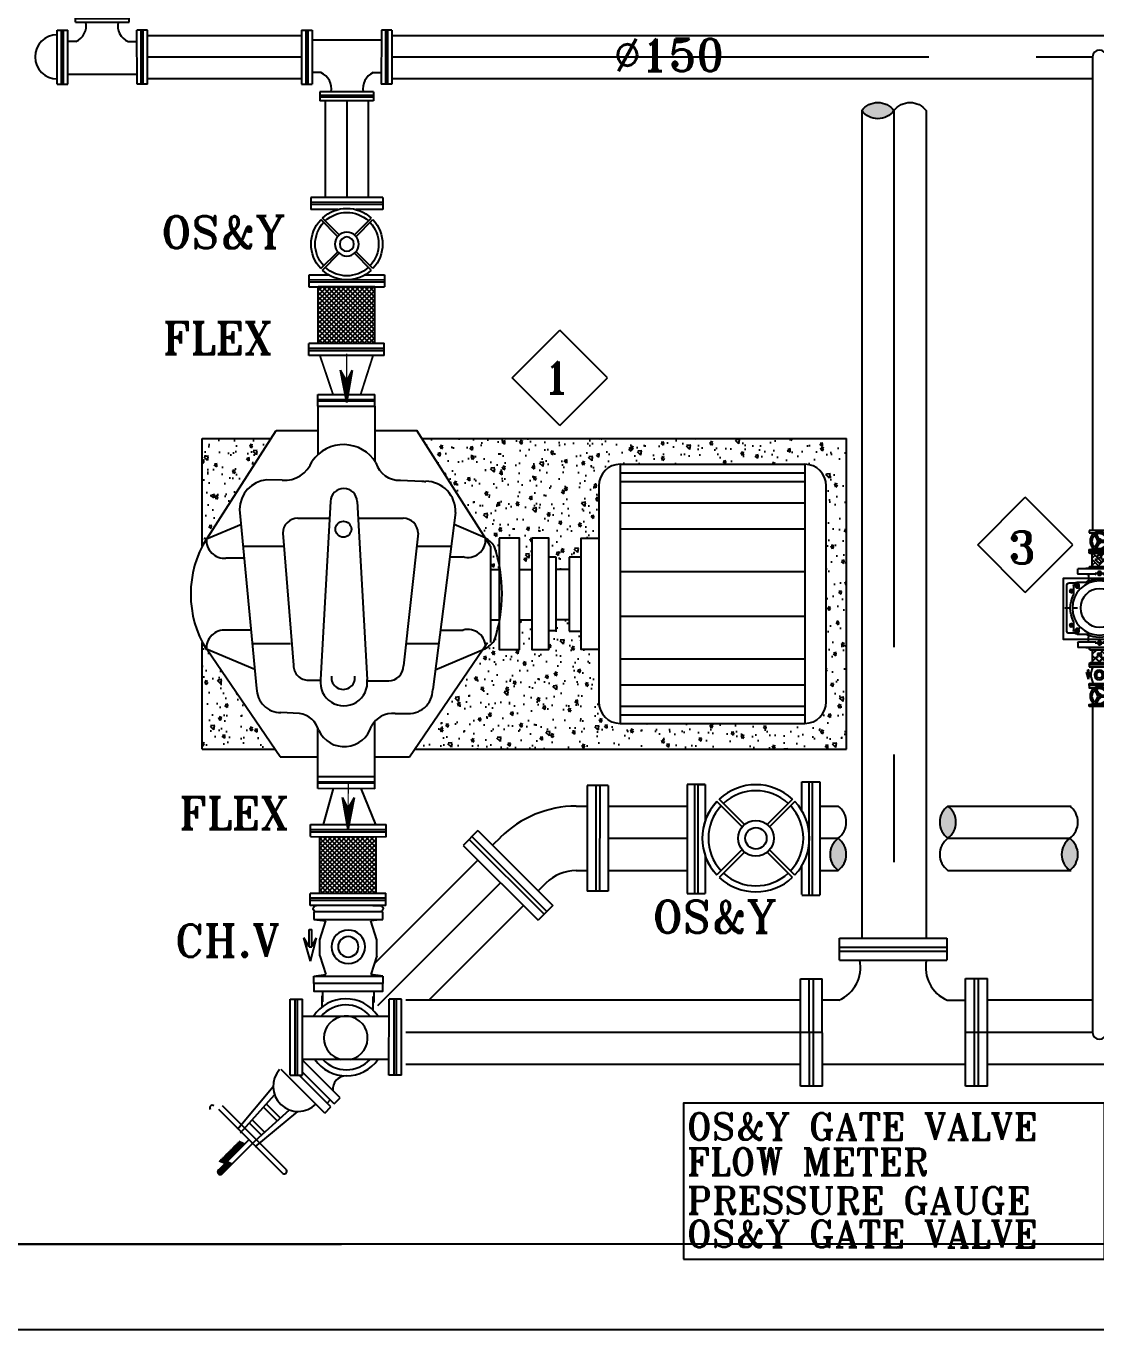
# Model space of a CAD drawing. Header units: millimetres. Extents: x -3973702 to -1592236, y 74982 to 569678.
# Drawn here: x -1708543 to -1706052, y 482892 to 485929 of the extents above; entities that cross this region are included whole.
import ezdxf
from ezdxf.enums import TextEntityAlignment as Align

# ---------------------------------------------------------------- set-up
doc = ezdxf.new("R2010")
doc.units = ezdxf.units.MM
doc.header["$LTSCALE"] = 1000
doc.header["$MEASUREMENT"] = 0
doc.linetypes.add('CENTER', pattern=[2, 1.25, -0.25, 0.25, -0.25])
for name, color, linetype in [('A-DOORSYM', 1, 'Continuous'), ('ARROW', 9, 'Continuous'), ('FF-FITTING', 1, 'Continuous'), ('FIRE FIGHTING', 1, 'Continuous'), ('M', 1, 'Continuous'), ('PL-DR-LEADER', 42, 'Continuous'), ('PL-DR-PIPE', 3, 'Continuous'), ('PL-DR-SYMBOL', 30, 'Continuous'), ('PL-DR-TEXT', 2, 'Continuous'), ('PL-W-CENTER', 43, 'CENTER'), ('PL-W-FITTING', 255, 'Continuous'), ('PL-W-LEADER', 1, 'Continuous'), ('PL-W-SYMBOL', 180, 'Continuous'), ('R', 4, 'Continuous'), ('wall', 7, 'Continuous'), ('XR-SITE LAYOUT$0$WALL', 252, 'Continuous')]:
    doc.layers.add(name, color=color, linetype=linetype)
doc.styles.add('ROMANT', font='ROMANT.shx', dxfattribs={"width": 0.75})

# ---------------------------------------------------------------- blocks, each defined once
blk = doc.blocks.new('A$C5F901649')
at = {"layer": 'XR-SITE LAYOUT$0$WALL', "color": 4}
for p, q in [((-10100, -4152.1), (-1700, -4152.1)), ((-1700, -4152.1), (-4200, -4152.1)), ((-10300, -4352.1), (-1500, -4352.1))]:
    blk.add_line(p, q, dxfattribs=at)
blk = doc.blocks.new('A$C546E17B7')
at = {"layer": 'ARROW'}
h = blk.add_hatch(dxfattribs=at)
h.set_pattern_fill('AR-HBONE', color=256, scale=0.006672, angle=270, style=0)
h.set_pattern_definition([(315, (902699.017, 205030.881), (4e-15, -16.65468261), [35.32991704, -11.776639]), (225, (902707.345, 205022.554), (4e-15, -16.65468261), [35.32991704, -11.776639])])
h.paths.add_polyline_path([(17.3, 96.6), (17.3, 127.1), (-16.3, 127.1), (-16.3, 96.6)])
h = blk.add_hatch(dxfattribs=at)
h.set_pattern_fill('AR-HBONE', color=256, scale=1.96697, angle=450, style=0)
h.set_pattern_definition([(45, (902699.017, -205031.492), (2e-15, 16.65468261), [35.32991704, -11.776639]), (135, (902707.345, -205023.165), (2e-15, 16.65468261), [35.32991704, -11.776639])])
h.paths.add_polyline_path([(17.3, -97.2), (17.3, -127.7), (-16.3, -127.7), (-16.3, -97.2)])
for p, q in [((-23, 180.2), (23.8, 180.2)), ((-23, 175.1), (-23, 180.2)), ((-23, 175.1), (-14.9, 174.1)), ((23.8, 175.1), (-23, 175.1)), ((-18.9, 161.3), (-14.9, 174.1)), ((-18.9, 161.3), (-18.9, 150.3)), ((-4, 157.9), (-16.8, 157.9)), ((-4, 153.7), (-16.8, 153.7)), ((0.8, 160.7), (7.2, 171.8)), ((4.5, 158.6), (10.9, 169.6)), ((4.5, 153), (10.9, 142)), ((23.8, 175.1), (15.7, 174.1)), ((19.7, 161.3), (15.7, 174.1)), ((19.7, 161.3), (19.7, 150.3)), ((23.8, 180.2), (23.8, 175.1)), ((-23, 136.5), (-14.9, 137.6)), ((-23, 136.6), (-23, 131.5)), ((23.8, 136.6), (-23, 136.6)), ((-23, 131.5), (23.8, 131.5)), ((-21.1, 131.5), (22, 131.5)), ((-21.1, 127.1), (22, 127.1)), ((-16.3, 127.1), (-21.1, 127.1)), ((-18.9, 150.3), (-14.9, 137.6)), ((-16.3, 96.6), (-16.3, 127.1)), ((-16.3, 96.6), (-16.3, 127.1)), ((-4.3, 113.5), (-4.3, 123.4)), ((-4.3, 123.4), (4.4, 123.4)), ((0.8, 150.9), (7.2, 139.9)), ((4.4, 123.4), (4.4, 113.5)), ((19.7, 150.3), (15.7, 137.6)), ((23.8, 136.5), (15.7, 137.6)), ((17.3, 96.6), (17.3, 127.1)), ((17.3, 127.1), (22, 127.1)), ((23.8, 131.5), (23.8, 136.6)), ((-50.7, 80.5), (-50.7, 91.3)), ((-50.7, 91.3), (-32.7, 91.3)), ((-32.7, 91.3), (50.6, 91.3)), ((-31.7, 92.3), (31.6, 92.3)), ((-31.7, 92.3), (-31.7, 91.3)), ((21.5, 96.6), (-21.7, 96.6)), ((-21.6, 96.6), (-16.3, 96.6)), ((-21.6, 92.3), (21.5, 92.3)), ((-17.7, 96.6), (-16.3, 96.6)), ((-10, 113.1), (-4.3, 113.5)), ((-0.2, 103.8), (-10, 113.1)), ((10.9, 113.1), (-0.2, 103.8)), ((4.4, 113.5), (10.9, 113.1)), ((17.3, 100.8), (15.9, 99.4)), ((21.5, 96.6), (17.3, 96.6)), ((31.6, 92.3), (31.6, 91.3)), ((50.6, 80.5), (50.6, 91.3)), ((-48.9, 78.6), (-10.2, 78.6)), ((-25.5, 75.5), (-25.5, 67.6)), ((9.8, 80.8), (-10, 80.8)), ((10.1, 78.6), (48.7, 78.6)), ((25.4, 75.5), (25.4, 67.6)), ((-76.1, 21.3), (-76.1, 53.5)), ((-71.4, 58.2), (-57.9, 58.2)), ((-70.7, 39.6), (-61.1, 39.6)), ((-70.5, 39.6), (-60.8, 39.6)), ((-66, 44.1), (-66, 34.8)), ((-60.7, 51.8), (-60.7, 30.5)), ((-47.6, 47.3), (-57, 56.7)), ((-30.9, 60.4), (-52.1, 60.4)), ((52, 60.4), (30.8, 60.4)), ((45.8, 45.5), (56.4, 56.1)), ((57.8, 58.2), (71.3, 58.2)), ((60.6, 51.8), (60.6, 30.5)), ((70.6, 39.6), (61, 39.6)), ((65.9, 44.1), (65.9, 34.8)), ((75.9, -54.1), (75.9, 53.5)), ((-85.8, 21.3), (-85.8, -22)), ((-65.7, 21.3), (-85.8, 21.3)), ((-65.7, -21.9), (-85.8, -21.9)), ((-65.7, -22), (-85.8, -22)), ((-76.1, -54.1), (-76.1, -21.7)), ((51.5, -0.3), (62.5, -0.3)), ((68.1, -0.3), (81, -0.3)), ((-71.4, -58.8), (-57.9, -58.8)), ((-70.7, -40.2), (-61.1, -40.2)), ((-66, -44.7), (-66, -35.4)), ((-60.7, -31.2), (-60.7, -52.4)), ((-45.9, -46.1), (-55.3, -55.6)), ((45.8, -46.1), (55.2, -55.6)), ((57.8, -58.8), (71.3, -58.8)), ((60.6, -31.2), (60.6, -52.4)), ((70.6, -40.2), (61, -40.2)), ((65.9, -44.7), (65.9, -35.4)), ((-30.9, -61), (-52.1, -61)), ((-50.7, -81.1), (-50.7, -91.9)), ((-48.9, -79.2), (-10.2, -79.2)), ((-25.5, -76.1), (-25.5, -68.2)), ((9.8, -81.4), (-10, -81.4)), ((10.1, -79.2), (48.7, -79.2)), ((25.4, -76.1), (25.4, -68.2)), ((52, -61), (30.8, -61)), ((50.6, -81.1), (50.6, -91.9)), ((-50.7, -91.9), (-31.7, -91.9)), ((-31.7, -91.9), (50.6, -91.9)), ((-31.7, -92.9), (-31.7, -91.9)), ((-31.7, -92.9), (31.6, -92.9)), ((21.5, -97.2), (-21.7, -97.2)), ((-21.6, -92.9), (21.5, -92.9)), ((-21.6, -97.2), (-16.3, -97.2)), ((-17.7, -97.2), (-16.3, -97.2)), ((-16.3, -97.2), (-16.3, -127.7)), ((-16.3, -97.2), (-16.3, -127.7)), ((-10, -115.9), (-4.3, -115.5)), ((-0.2, -125.2), (-10, -115.9)), ((-4.3, -115.5), (-4.3, -105.6)), ((-4.3, -105.6), (4.4, -105.6)), ((10.9, -115.9), (-0.2, -125.2)), ((4.4, -105.6), (4.4, -115.5)), ((4.4, -115.5), (10.9, -115.9)), ((17.3, -101.4), (15.9, -100)), ((17.3, -97.2), (17.3, -127.7)), ((21.5, -97.2), (17.3, -97.2)), ((31.6, -92.9), (31.6, -91.9)), ((-23, -132.1), (23.8, -132.1)), ((-23, -137.2), (-23, -132.1)), ((-23, -137.1), (-14.9, -138.2)), ((23.8, -137.2), (-23, -137.2)), ((-21.1, -127.7), (22, -127.7)), ((-16.3, -127.7), (-21.1, -127.7)), ((-21.1, -132.1), (22, -132.1)), ((-18.9, -151), (-14.9, -138.2)), ((-18.9, -161.9), (-18.9, -151)), ((23.8, -137.1), (15.7, -138.2)), ((19.7, -151), (15.7, -138.2)), ((17.3, -127.7), (22, -127.7)), ((19.7, -161.9), (19.7, -151)), ((26, -165.6), (21.9, -149.7)), ((25.1, -155.7), (21.9, -149.7)), ((23.8, -132.1), (23.8, -137.2)), ((25.1, -155.8), (25.1, -144)), ((27, -144), (25.1, -144)), ((26, -165.6), (30.5, -149.6)), ((27, -155.8), (27, -144)), ((27, -155.8), (30.5, -149.6)), ((-23, -175.7), (-14.9, -174.7)), ((-23, -175.7), (-23, -180.8)), ((23.8, -175.7), (-23, -175.7)), ((-23, -180.8), (23.8, -180.8)), ((-18.9, -161.9), (-14.9, -174.7)), ((19.7, -161.9), (15.7, -174.7)), ((23.8, -175.7), (15.7, -174.7)), ((23.8, -180.8), (23.8, -175.7)), ((27, -155.8), (25.1, -155.8)), ((-23, -185.8), (-14.9, -186.9)), ((-18.9, -199.6), (-14.9, -186.9)), ((-18.9, -210.6), (-18.9, -199.6)), ((-18.9, -210.6), (-14.9, -223.4)), ((-4, -203), (-16.8, -203)), ((-4, -207.2), (-16.8, -207.2)), ((0.8, -200.2), (7.2, -189.2)), ((0.8, -210), (7.2, -221.1)), ((4.5, -202.3), (10.9, -191.3)), ((4.5, -207.9), (10.9, -218.9)), ((23.8, -185.8), (15.7, -186.9)), ((19.7, -199.6), (15.7, -186.9)), ((19.7, -210.6), (15.7, -223.4)), ((19.7, -210.6), (19.7, -199.6)), ((-23, -224.4), (-14.9, -223.4)), ((23.8, -224.4), (15.7, -223.4))]:
    blk.add_line(p, q, dxfattribs=at)
for points in [[(23.8, -180.8), (23.8, -185.9), (-23, -185.9), (-23, -180.8)], [(23.8, -229.4), (23.8, -224.3), (-23, -224.3), (-23, -229.4)]]:
    blk.add_lwpolyline(points, close=True, dxfattribs=at)
for centre, radius in [((0, 0), 63.3), ((-0.1, 80.8), 4.44), ((-66, 39.6), 3.9), ((-52.1, 51.8), 4.91), ((-52.1, 51.8), 4.3), ((-0.3, 0.1), 44.9), ((52, 51.8), 4.91), ((52, 51.8), 4.3), ((65.9, 39.6), 3.9), ((-66, -40.2), 3.9), ((-52.1, -52.4), 4.91), ((-52.1, -52.4), 4.3), ((52, -52.4), 4.91), ((52, -52.4), 4.3), ((65.9, -40.2), 3.9), ((-0.1, -81.4), 4.44), ((0.4, -205.1), 21.6), ((0.4, -205.1), 17.3), ((0.4, -205.1), 4.91), ((0.4, -205.1), 2.19)]:
    blk.add_circle(centre, radius, dxfattribs=at)
for centre, radius, start, end in [((-48.9, 80.5), 1.87, 180, 270), ((-0.1, -0.3), 68.1, 114.7815, 116.9506), ((-32.9, 67.6), 7.33, 295.7843, 0), ((-28.7, 75.5), 3.12, 0, 90), ((-0.1, -0.3), 68.1, 64.2157, 114.7815), ((-10.2, 76.7), 1.87, 21.6686, 90), ((10.1, 76.7), 1.87, 90, 158.3314), ((28.5, 75.5), 3.12, 90, 180), ((32.7, 67.6), 7.33, 180, 244.2157), ((-0.1, -0.3), 68.1, 63.0494, 64.2157), ((48.7, 80.5), 1.87, 270, 0), ((-71.4, 53.5), 4.68, 90, 180), ((-0.1, -0.3), 68.1, 153.0494, 206.9506), ((-52.1, 51.8), 8.59, 90, 180), ((52, 51.8), 8.59, 0, 90), ((-0.1, -0.3), 68.1, 333.0494, 26.9506), ((71.3, 53.5), 4.68, 0, 90), ((-71.4, -54.1), 4.68, 180, 270), ((-52.1, -52.4), 8.59, 180, 270), ((52, -52.4), 8.59, 270, 0), ((71.3, -54.1), 4.68, 270, 0), ((-48.9, -81.1), 1.87, 90, 180), ((-0.1, -0.3), 68.1, 243.0494, 244.2157), ((-0.1, -0.3), 68.1, 244.2157, 295.7843), ((-32.9, -68.2), 7.33, 0, 64.2157), ((-28.7, -76.1), 3.12, 270, 0), ((-10.2, -77.4), 1.87, 270, 338.3314), ((10.1, -77.4), 1.87, 201.6686, 270), ((32.7, -68.2), 7.33, 115.7843, 180), ((28.5, -76.1), 3.12, 180, 270), ((-0.1, -0.3), 68.1, 295.7843, 296.9506), ((48.7, -81.1), 1.87, 0, 90), ((-21.6, -95), 2.18, 90.0027, 180.0027), ((-21.6, -95), 2.18, 180.0027, 270.0027), ((21.5, -95), 2.18, 0.0027, 90.0027), ((21.5, -95), 2.18, 270.0027, 0.0027), ((-21.1, -129.9), 2.18, 90.0027, 180.0027), ((-21.1, -129.9), 2.18, 180.0027, 270.0027), ((22, -129.9), 2.18, 0.0027, 90.0027), ((22, -129.9), 2.18, 270.0027, 0.0027)]:
    blk.add_arc(centre, radius, start, end, dxfattribs=at)
for centre, major_axis, start_param, end_param in [((0.4, 155.8), (0, -21.6), 0.001666, 6.284851), ((0.4, 155.8), (-12.3, -12.3), 0.785398, 7.068583), ((0.4, 155.8), (-3.47, -3.47), 0.785398, 7.068583), ((0.4, 155.8), (-1.55, 1.55), 2.356194490192287, 8.639379797371873), ((-21.1, 129.3), (-1.54, -1.54), 3.926944, 5.49774), ((-21.1, 129.3), (-1.54, -1.54), 5.49774, 7.068536), ((22, 129.3), (-1.54, -1.54), 2.356147, 3.926944), ((22, 129.3), (-1.54, -1.54), 0.785351, 2.356147), ((-21.6, 94.4), (-1.54, -1.54), 3.926944, 5.49774), ((-21.6, 94.4), (-1.54, -1.54), 5.49774, 7.068536), ((21.5, 94.4), (-1.54, -1.54), 2.356147, 3.926944), ((21.5, 94.4), (-1.54, -1.54), 0.785351, 2.356147), ((0.4, -155.8), (-8.07, -8.07), 0.785398, 7.068583), ((0.4, -155.8), (-4.89, -4.89), 0.785398, 7.068583)]:
    blk.add_ellipse(centre, major_axis=major_axis, ratio=1, start_param=start_param, end_param=end_param, dxfattribs=at)
blk = doc.blocks.new('p70ls')
at = {"layer": 'M'}
h = blk.add_hatch(dxfattribs=at)
h.set_pattern_fill('AR-CONC', color=256, scale=0.01, angle=90, style=0)
h.set_pattern_definition([(140, (29.99457, -47.939905), (0.006275213, 0.07172602), [0.0075, -0.0825]), (85, (29.99457, -47.939905), (-0.07521921, -0.01387513), [0.006, -0.066]), (190.4514, (29.995095, -47.93393), (-0.06894395, 0.05785094), [0.00637402, -0.07011421]), (136.1842, (29.97457, -47.939905), (0.0165519, 0.1067241), [0.01125, -0.12375]), (186.6356, (29.97595, -47.93101), (-0.09741179, 0.09346627), [0.00956103, -0.1051713]), (81.1842, (29.97457, -47.9399), (-0.09741186, 0.0934662), [0.009, -0.099]), (111, (29.97957, -47.929905), (0.04026189, 0.059690705), [0.0075, -0.0825]), (56, (29.97957, -47.929905), (-0.072515, 0.02433153), [0.006, -0.066]), (161.4514, (29.98293, -47.92493), (-0.03225305, 0.08402226), [0.00637402, -0.07011421]), (127.5, (29.994572, -47.939905), (-0.033289385, 0.001215986), [0, -0.0652, 0, -0.067, 0, -0.06625]), (97.5, (29.994572, -47.939905), (-0.039441171, 0.026306954), [0, -0.0382, 0, -0.0637, 0, -0.02525]), (57.5, (29.994572, -47.962205), (0.002255487, 0.053382244), [0, -0.025, 0, -0.078, 0, -0.1035]), (47.5, (29.99457, -47.972205), (-0.0100105, 0.058318617), [0, -0.0325, 0, -0.0518, 0, -0.0735])])
h.paths.add_polyline_path([(0.168, 0.362), (0.3287, 0.1113), (0.3287, 0.0565), (0.3484, 0.0565), (0.3484, 0.1293), (0.3957, 0.1293), (0.3957, 0.0565), (0.4243, 0.0565), (0.4243, 0.1293), (0.4642, 0.1293), (0.4642, 0.0865), (0.4802, 0.0865), (0.4802, 0.0573), (0.5119, 0.0573), (0.5119, 0.0856), (0.5397, 0.0856), (0.5397, 0.1293), (0.5804, 0.1293), (0.5804, 0.2517, -0.414214), (0.6304, 0.3017), (1.06, 0.3017, -0.414214), (1.11, 0.2517), (1.11, -0.2517, -0.414214), (1.06, -0.3017), (0.6304, -0.3017, -0.414214), (0.5804, -0.2517), (0.5804, -0.1293), (0.5397, -0.1293), (0.5397, -0.0873), (0.5119, -0.0873), (0.5119, -0.0606), (0.4802, -0.0606), (0.4802, -0.0865), (0.4642, -0.0865), (0.4642, -0.1293), (0.4243, -0.1293), (0.4243, -0.0614), (0.3957, -0.0614), (0.3957, -0.1293), (0.3484, -0.1293), (0.3484, -0.0614), (0.3287, -0.0614), (0.3287, -0.1135), (0.1593, -0.362), (1.1572, -0.362), (1.1572, 0.362)])
h.paths.add_polyline_path([(-0.1821, 0.362), (-0.3428, 0.362), (-0.3428, 0.1113)])
h.paths.add_polyline_path([(-0.3428, -0.362), (-0.1734, -0.362), (-0.3428, -0.1135)])
at = {"layer": 'PL-W-SYMBOL'}
for p, q in [((-0.0734, 0.437), (-0.0734, 0.3242)), ((0.0593, 0.437), (0.0593, 0.3087)), ((-0.3428, 0.1113), (-0.1705, 0.38)), ((-0.1705, 0.38), (-0.0734, 0.38)), ((0.0593, 0.38), (0.1565, 0.38)), ((0.3287, 0.1113), (0.1565, 0.38)), ((-0.3428, 0.362), (-0.1821, 0.362)), ((-0.3428, 0.1113), (-0.3428, 0.362)), ((0.168, 0.362), (1.1572, 0.362)), ((1.1572, -0.362), (1.1572, 0.362)), ((0.6304, 0.3017), (0.6304, -0.3017)), ((0.6304, 0.3017), (1.06, 0.3017)), ((0.6304, 0.2817), (1.06, 0.2817)), ((1.06, 0.3017), (1.06, -0.3017)), ((-0.1565, 0.2643), (-0.1924, 0.2657)), ((0.1187, 0.2646), (0.1686, 0.2622)), ((0.5804, 0.2517), (0.5804, -0.2517)), ((0.6304, 0.2617), (1.06, 0.2617)), ((1.11, -0.2517), (1.11, 0.2517)), ((-0.0442, 0.2151), (-0.0674, -0.1996)), ((0.0178, 0.2152), (0.0413, -0.1996)), ((-0.2558, 0.1967), (-0.2161, -0.2207)), ((0.2471, 0.1893), (0.1938, -0.2231)), ((0.6304, 0.2117), (1.06, 0.2117)), ((-0.333, 0.1279), (-0.2512, 0.1624)), ((-0.1204, 0.1759), (-0.0453, 0.176)), ((0.019, 0.176), (0.1248, 0.176)), ((0.3162, 0.1303), (0.2434, 0.1611)), ((-0.1554, 0.1409), (-0.1306, -0.1662)), ((0.1598, 0.141), (0.1256, -0.1677)), ((0.6304, 0.1517), (1.06, 0.1517)), ((-0.2476, 0.1108), (-0.1513, 0.1109)), ((0.1565, 0.111), (0.237, 0.111)), ((0.3287, 0.1113), (0.3287, -0.1135)), ((-0.245, 0.0833), (-0.2877, 0.0832)), ((0.2338, 0.0865), (0.2638, 0.0865)), ((0.4642, 0.0865), (0.4802, 0.0865)), ((0.4802, 0.0865), (0.4802, -0.0865)), ((0.5397, 0.0856), (0.5119, 0.0856)), ((0.5119, 0.0856), (0.5119, -0.0873)), ((0.3287, 0.0565), (0.3484, 0.0565)), ((0.3957, 0.0565), (0.4243, 0.0565)), ((0.4802, 0.0573), (0.5119, 0.0573)), ((0.6304, 0.0517), (1.06, 0.0517)), ((0.5119, -0.0606), (0.4802, -0.0606)), ((0.6304, -0.0517), (1.06, -0.0517)), ((-0.229, -0.0849), (-0.2875, -0.0849)), ((0.2117, -0.0845), (0.2646, -0.0845)), ((0.3484, -0.0614), (0.3287, -0.0614)), ((0.4243, -0.0614), (0.3957, -0.0614)), ((0.4802, -0.0865), (0.4642, -0.0865)), ((0.5119, -0.0873), (0.5397, -0.0873)), ((-0.1611, -0.38), (-0.3428, -0.1135)), ((-0.3428, -0.362), (-0.3428, -0.1135)), ((-0.2261, -0.1161), (-0.1373, -0.1161)), ((0.1313, -0.116), (0.2076, -0.1159)), ((0.1399, -0.38), (0.3216, -0.1135)), ((-0.333, -0.1284), (-0.2204, -0.1758)), ((0.3165, -0.1284), (0.1997, -0.1776)), ((0.6304, -0.1517), (1.06, -0.1517)), ((-0.0956, -0.2012), (-0.0676, -0.2012)), ((0.0415, -0.2024), (0.0918, -0.2024)), ((0.6304, -0.2117), (1.06, -0.2117)), ((0.6304, -0.2617), (1.06, -0.2617)), ((-0.116, -0.2788), (-0.1601, -0.2767)), ((0.0593, -0.4264), (0.0593, -0.2965)), ((0.1061, -0.2787), (0.1304, -0.2787)), ((0.6304, -0.2817), (1.06, -0.2817)), ((0.6304, -0.3017), (1.06, -0.3017)), ((-0.0734, -0.4264), (-0.0734, -0.3128)), ((-0.3428, -0.362), (-0.1734, -0.362)), ((0.1521, -0.362), (1.1572, -0.362)), ((-0.1611, -0.38), (-0.0734, -0.38)), ((0.0593, -0.38), (0.1399, -0.38))]:
    blk.add_line(p, q, dxfattribs=at)
for points in [[(0.3484, 0.1293), (0.3484, -0.1293), (0.3957, -0.1293), (0.3957, 0.1293)], [(0.4243, 0.1293), (0.4243, -0.1293), (0.4642, -0.1293), (0.4642, 0.1293)]]:
    blk.add_lwpolyline(points, close=True, dxfattribs=at)
blk.add_lwpolyline([(0.5804, -0.1293), (0.5397, -0.1293), (0.5397, 0.1293), (0.5804, 0.1293)], dxfattribs=at)
blk.add_circle((-0.0142, 0.1505), 0.0186, dxfattribs=at)
for centre, radius, start, end in [((-0.0137, 0.2591), 0.0883, 31.3663, 145.9046), ((-0.152, 0.3342), 0.07, 266.2933, 338.5782), ((0.1164, 0.3218), 0.0573, 197.032, 272.2721), ((0.6304, 0.2517), 0.05, 90, 180), ((1.06, 0.2517), 0.05, 0, 90), ((-0.1858, 0.196), 0.07, 95.4391, 179.3969), ((-0.0132, 0.2143), 0.031, 1.5274, 178.5169), ((0.1792, 0.486), 0.2241, 267.2797, 269.5872), ((0.1771, 0.192), 0.07, 357.8354, 89.5872), ((-0.1204, 0.1409), 0.035, 90.0222, 180.0222), ((0.1248, 0.141), 0.035, 0.0222, 90.0222), ((-0.1251, -0.0008), 0.2446, 148.1848, 211.8407), ((-0.2917, 0.1244), 0.0414, 174.9356, 275.5597), ((0.2756, 0.1262), 0.0414, 253.377, 3.9192), ((0.2736, 0.0625), 0.08, 37.7936, 57.8579), ((0.0134, 0.0008), 0.342, 341.1258, 18.8938), ((-0.2916, -0.1261), 0.0414, 84.2036, 185.1909), ((0.2757, -0.1244), 0.0414, 356.1251, 105.5104), ((0.2736, -0.0608), 0.08, 302.3521, 322.2507), ((-0.0956, -0.1662), 0.035, 180.0222, 270.0222), ((0.0906, -0.1677), 0.035, 270.0222, 0.0222), ((-0.0131, -0.2059), 0.0547, 173.3992, 6.6451), ((-0.0146, -0.1953), 0.0274, 173.3992, 6.6451), ((-0.1601, -0.2207), 0.056, 180.0222, 270.0222), ((0.1378, -0.2231), 0.056, 262.465, 0.0222), ((0.6304, -0.2517), 0.05, 180, 270), ((1.06, -0.2517), 0.05, 270, 0), ((-0.1252, -0.334), 0.056, 16.2903, 80.5217), ((0.1006, -0.3344), 0.056, 84.3007, 152.1754), ((-0.0121, -0.2903), 0.0656, 205.2795, 344.0849)]:
    blk.add_arc(centre, radius, start, end, dxfattribs=at)
blk = doc.blocks.new('A$C751C6B67')
at = {"layer": 'PL-W-FITTING'}
for p, q in [((-0.0992, 0), (-0.0992, 0.021)), ((-0.0992, 0.021), (0.0261, 0.021)), ((-0.0992, 0.0125), (0.0261, 0.0124)), ((-0.0992, 0.0085), (0.0261, 0.0085)), ((-0.0992, 0), (0.0261, 0)), ((0.0261, 0), (0.0261, 0.021)), ((-0.1419, -0.0182), (-0.1171, -0.0182)), ((-0.1419, -0.1442), (-0.1419, -0.0182)), ((-0.1319, -0.1442), (-0.1318, -0.0182)), ((-0.1272, -0.1442), (-0.1272, -0.0182)), ((-0.1172, -0.1442), (-0.1171, -0.0182)), ((0.0688, -0.0182), (0.044, -0.0182)), ((0.0441, -0.1442), (0.044, -0.0182)), ((0.0541, -0.1442), (0.0541, -0.0182)), ((0.0588, -0.1442), (0.0587, -0.0182)), ((0.0688, -0.1442), (0.0688, -0.0182)), ((-0.0985, -0.0449), (-0.1172, -0.0449)), ((0.0235, -0.0449), (0.0441, -0.0449)), ((0.0688, -0.0812), (0.0688, -0.0812)), ((-0.1419, -0.1442), (-0.1172, -0.1442)), ((0.0441, -0.1216), (-0.1172, -0.1217)), ((0.0688, -0.1442), (0.0441, -0.1442))]:
    blk.add_line(p, q, dxfattribs=at)
for centre, start, end in [((-0.1143, -0.008), 293.2249, 11.5418), ((0.0393, -0.008), 168.4582, 246.7751)]:
    blk.add_arc(centre, 0.0402, start, end, dxfattribs=at)
blk = doc.blocks.new('SH')
at = {"layer": 'R'}
for p, q in [((1.311, 0.048), (-0.194, -0.247)), ((0.316, 0.046), (-0.194, -0.247)), ((1.311, 0.048), (-0.192, 0.316)), ((0.316, 0.046), (-0.192, 0.316))]:
    blk.add_line(p, q, dxfattribs=at)
at = {"layer": 'R', "const_width": 0.06}
blk.add_lwpolyline([(0.635, 0.048), (-0.962, 0.048)], dxfattribs=at)
at = {"layer": 'R'}
for points in [[(-0.19, -0.247, 0, 0.207, 0), (0.442, -0.013, 0.262, 0.262, 0)], [(-0.187, 0.317, 0, 0.207, 0), (0.445, 0.098, 0.262, 0.262, 0)], [(1.305, 0.048, 0, 0.364, 0), (0.332, 0.039, 0.364, 0.364, 0)]]:
    blk.add_lwpolyline(points, format="xyseb", dxfattribs=at)
blk = doc.blocks.new('A$C2A880046')
at = {"layer": 'PL-W-FITTING'}
h = blk.add_hatch(dxfattribs=at)
h.set_pattern_fill('ANSI37', color=256, scale=108, angle=270.0222, style=0)
h.set_pattern_definition([(224.97784, (-8185, -5333.305), (-9.542248, 9.549634), []), (134.97784, (-8185, -5333.305), (9.549634, 9.542248), [])])
h.paths.add_polyline_path([(-114.2, -595.1), (-114.1, -364.2), (116, -364.3), (115.9, -595.1)])
for p, q in [((-146.8, -0.1), (146.8, 0.1)), ((146.8, 0.1), (146.8, -49.2)), ((-146.8, -0.1), (-146.7, -49.3)), ((-146.7, -20), (146.8, -19.9)), ((-146.7, -29.3), (146.8, -29.2)), ((-146.7, -49.3), (-37.5, -49.3)), ((36.3, -49.3), (146.8, -49.2)), ((-37.9, -159.1), (-106.7, -90.3)), ((-31.5, -152.7), (-100.2, -83.9)), ((30.3, -152.7), (99.1, -83.9)), ((36.9, -159.3), (105.8, -90.5)), ((-106.8, -289.7), (-38, -220.9)), ((-100.2, -296.3), (-31.4, -227.6)), ((99.2, -296.3), (30.4, -227.5)), ((105.6, -289.9), (36.8, -221.1)), ((-75.5, -314.9), (-153.8, -314.9)), ((-153.8, -314.9), (-153.8, -364.2)), ((152.6, -315), (74.3, -315)), ((153.8, -315), (153.8, -364.3)), ((153.8, -335), (-153.8, -334.9)), ((153.8, -344.3), (-153.8, -344.1)), ((153.8, -364.3), (-153.8, -364.2)), ((153.8, -364.3), (-153.8, -364.2)), ((-114.2, -595.1), (-114.1, -364.2)), ((-114.1, -364.2), (116, -364.3)), ((115.9, -595.1), (116, -364.3)), ((-152.9, -643.3), (-152.9, -594)), ((-152.9, -644.3), (-152.9, -595)), ((-152.9, -595), (154.7, -595.2)), ((-152.9, -615.1), (154.7, -615.2)), ((-152.9, -624.3), (154.7, -624.4)), ((-114.2, -595.1), (115.9, -595.1)), ((154.7, -644.4), (154.7, -595.2)), ((-152.9, -644.3), (154.7, -644.4)), ((-115, -850), (-115, -802.2)), ((117.1, -802.3), (-115, -802.2)), ((117.1, -823.2), (-115, -823.1)), ((117.1, -828.3), (-115, -828.2)), ((117, -850.1), (117.1, -802.3)), ((117, -850.1), (-115, -850))]:
    blk.add_line(p, q, dxfattribs=at)
at = {"layer": 'PL-W-FITTING', "const_width": 7.57}
for points in [[(-107.5, -643.3), (-56.7, -802.3)], [(109.4, -643.4), (55.8, -802.3)]]:
    blk.add_lwpolyline(points, dxfattribs=at)
at = {"layer": 'PL-W-FITTING'}
for radius in [48.5, 29.1]:
    blk.add_circle((-0.5, -190.1), radius, dxfattribs=at)
for radius, start, end in [(145.6, 46.8218, 133.1933), (145.6, 46.7624, 133.1338), (145.6, 136.7624, 223.1338), (129.1, 136.99, 222.8986), (129.1, 47.0571, 132.9657), (129.1, 316.99, 42.8986), (145.6, 316.7624, 43.1338), (145.6, 226.8218, 313.1933), (129.1, 227.0571, 312.9657)]:
    blk.add_arc((-0.5, -190.1), radius, start, end, dxfattribs=at)
at = {"layer": 'PL-W-FITTING', "extrusion": (0, 0, -1), "xscale": 87.35692066514027, "yscale": 87.35692066514027, "zscale": -87.35692066560591, "rotation": 270.0221640234211}
blk.add_blockref('SH', (-4.2, -720.5), dxfattribs=at)
blk = doc.blocks.new('A$C03252D7C')
at = {"layer": 'PL-W-FITTING'}
for p, q in [((-0.0215, 0.0558), (-0.0163, 0.0646)), ((0.0592, 0.0084), (-0.0215, 0.0558)), ((-0.0214, 0.0558), (-0.0086, 0.0459)), ((-0.0163, 0.0646), (0.0643, 0.0172)), ((-0.0131, 0.0627), (0.0612, 0.0191)), ((-0.0087, 0.0702), (0.0656, 0.0266)), ((-0.0005, 0.0654), (-0.0087, 0.0702)), ((-0.0284, 0.0279), (-0.0086, 0.0459)), ((-0.0395, 0.0091), (-0.0284, 0.0279)), ((0.0575, 0.0313), (0.0656, 0.0266)), ((-0.0395, 0.0091), (-0.0456, -0.017)), ((0.0382, -0.0112), (0.0443, 0.0149)), ((0.0592, 0.0085), (0.0443, 0.0149)), ((0.0643, 0.0172), (0.0592, 0.0084)), ((-0.0605, -0.0106), (-0.0656, -0.0194)), ((-0.0605, -0.0106), (-0.0456, -0.017)), ((0.0202, -0.0579), (-0.0605, -0.0106)), ((0.0272, -0.0301), (0.0382, -0.0112)), ((0.0342, -0.0428), (0.0432, -0.0113)), ((0.0426, -0.025), (0.0545, -0.0047)), ((0.0427, -0.0248), (0.0432, -0.0113)), ((0.0458, -0.0269), (0.0577, -0.0065)), ((0.0577, -0.0065), (0.0545, -0.0047)), ((-0.0656, -0.0194), (0.015, -0.0667)), ((0.0272, -0.0301), (0.0073, -0.0481)), ((0.0342, -0.0428), (0.0581, -0.0199)), ((0.0458, -0.0269), (0.0426, -0.025)), ((0.0458, -0.0269), (0.0581, -0.0199)), ((0.0202, -0.058), (0.0073, -0.0481)), ((0.015, -0.0667), (0.0202, -0.0579))]:
    blk.add_line(p, q, dxfattribs=at)
blk.add_lwpolyline([(0.015, -0.0667), (0.0099, -0.0755), (-0.0708, -0.0282), (-0.0656, -0.0194)], close=True, dxfattribs=at)
for centre, start, end in [((-0.0109, 0.0665), 59.5774, 149.5774), ((-0.0109, 0.0665), 149.5774, 239.5774), ((0.0634, 0.0228), 239.5774, 329.5774), ((0.0634, 0.0228), 329.5774, 59.5774)]:
    blk.add_arc(centre, 0.00435, start, end, dxfattribs=at)
for major_axis in [(-0.0221, -0.0057), (-0.0134, -0.0035)]:
    blk.add_ellipse((0, 0), major_axis=major_axis, ratio=1, start_param=0.785398, end_param=7.068583, dxfattribs=at)
blk = doc.blocks.new('Y476UYT')
at = {"layer": 'PL-W-FITTING'}
h = blk.add_hatch(dxfattribs=at)
h.set_pattern_fill('ANSI37', color=256, scale=0.081, angle=180.0222, style=0)
h.set_pattern_definition([(134.97784, (-3.516704, 6.139422), (0.007162225, 0.007156686), []), (44.97784, (-3.516704, 6.139422), (0.007156686, -0.007162225), [])])
h.paths.add_polyline_path([(0.037, 0.0863), (0.2101, 0.0862), (0.2101, -0.0863), (0.0369, -0.0863)])
for p, q in [((0, 0.1154), (0, -0.1154)), ((0, 0.1154), (0.037, 0.1153)), ((0.0008, 0.1154), (0.0378, 0.1153)), ((0.015, 0.1154), (0.0149, -0.1154)), ((0.022, 0.1154), (0.0219, -0.1154)), ((0.037, 0.1153), (0.0369, -0.1154)), ((0.037, 0.0863), (0.0369, -0.0863)), ((0.037, 0.0863), (0.2101, 0.0862)), ((0, -0.1154), (0.0369, -0.1154)), ((0.0369, -0.0863), (0.2101, -0.0863))]:
    blk.add_line(p, q, dxfattribs=at)
blk = doc.blocks.new('A$C0B5122C3')
at = {"layer": 'PL-DR-LEADER'}
for p, q in [((-43.5, -16.7), (67.4, 94.3)), ((178.3, -16.7), (67.4, 94.3)), ((67.4, -127.6), (-43.5, -16.7)), ((67.4, -127.6), (178.3, -16.7))]:
    blk.add_line(p, q, dxfattribs=at)
blk = doc.blocks.new('A$C2E960D06')
at = {"layer": 'FF-FITTING'}
for p, q in [((-0.0164, 0.1909), (-0.1908, 0.0164)), ((0.0179, 0.1566), (-0.0164, 0.1909)), ((-0.0025, 0.177), (-0.1769, 0.0025)), ((0.004, 0.1705), (-0.1705, -0.004)), ((0.0179, 0.1566), (-0.1566, -0.0178)), ((0.0017, 0.1043), (-0.0163, 0.1224)), ((-0.0694, 0.0694), (-0.0694, 0.0694)), ((-0.1566, -0.0178), (-0.1908, 0.0164)), ((-0.1043, -0.0017), (-0.1224, 0.0164)), ((-0.075, -0.0724), (-0.075, -0.0982)), ((0.075, -0.0724), (0.075, -0.0982)), ((-0.1234, -0.1465), (-0.1234, -0.0981)), ((0.1233, -0.0982), (-0.1234, -0.0981)), ((0.1233, -0.1179), (-0.1234, -0.1178)), ((0.1233, -0.1466), (0.1233, -0.0982)), ((0.1233, -0.127), (-0.1234, -0.1269)), ((0.1233, -0.1466), (-0.1234, -0.1465)), ((-0.0001, -0.1466), (-0.0001, -0.1466))]:
    blk.add_line(p, q, dxfattribs=at)
for radius in [0.25, 0.1]:
    blk.add_arc((-0.175, -0.0724), radius, 0, 45, dxfattribs=at)
blk = doc.blocks.new('CUT100')
at = {"layer": 'PL-DR-SYMBOL'}
blk.add_hatch(color=256, dxfattribs=at).paths.add_polyline_path([(0, 0.05, 0.505767), (0, 0, 0.505767)])
for centre, start, end in [((0.0184, 0.025), 126.3424, 233.6576), ((-0.0184, 0.025), 306.3424, 53.6576), ((0.0184, -0.025), 126.3424, 233.6576)]:
    blk.add_arc(centre, 0.031, start, end, dxfattribs=at)
blk = doc.blocks.new('A$C0F6B28C0')
at = {"layer": 'PL-W-FITTING'}
for p, q in [((-129.7, 105.6), (-129.7, 147.3)), ((-129.7, 147.3), (130.6, 147.3)), ((130.6, 130.4), (-129.7, 130.3)), ((130.6, 122.6), (-129.7, 122.5)), ((130.6, 105.7), (130.6, 147.3)), ((-63.5, 105.6), (-129.7, 105.6)), ((129.6, 105.7), (63.3, 105.6)), ((-89.9, 84.3), (-31.7, 26.1)), ((-84.3, 89.9), (-26.1, 31.7)), ((84.4, 89.9), (26.2, 31.6)), ((89.8, 84.4), (31.6, 26.2)), ((-31.6, -26.2), (-89.8, -84.4)), ((31.7, -26.1), (89.9, -84.3)), ((-26.2, -31.6), (-84.4, -89.9)), ((26.1, -31.7), (84.3, -89.9)), ((-123.7, -133.4), (-123.7, -116.3)), ((-123.7, -116.3), (-40.6, -116.3)), ((-123.7, -116.4), (-123.7, -158.2)), ((40.6, -116.3), (126.8, -116.3)), ((126.8, -133.4), (126.8, -116.3)), ((126.8, -158.2), (126.8, -116.4)), ((-123.7, -133.4), (126.8, -133.4)), ((-123.7, -133.4), (126.8, -133.4)), ((-123.7, -141.3), (126.8, -141.3)), ((-123.7, -158.2), (126.8, -158.2)), ((-99.5, -158.2), (102.5, -158.2))]:
    blk.add_line(p, q, dxfattribs=at)
for radius in [41.1, 24.6]:
    blk.add_circle((0, 0), radius, dxfattribs=at)
for radius, start, end in [(123.2, 46.8067, 133.1782), (109.3, 47.0343, 132.9429), (123.2, 136.8662, 223.2376), (109.3, 137.1014, 223.01), (109.3, 317.1014, 43.01), (123.2, 316.8662, 43.2376), (123.2, 226.8067, 313.1782), (123.2, 226.8662, 313.2376), (109.3, 227.0343, 312.9429)]:
    blk.add_arc((0, 0), radius, start, end, dxfattribs=at)
blk = doc.blocks.new('A$C26C0308B')
at = {"layer": 'PL-W-FITTING'}
for p, q in [((-127, 219.1), (123.1, 219.2)), ((-127, 167.9), (-127, 219.1)), ((123.1, 219.2), (123.1, 168)), ((-127, 198.3), (123.1, 198.4)), ((-127, 188.7), (123.1, 188.8)), ((-127, 167.9), (123.1, 168)), ((-217.8, -125.1), (-217.9, 125)), ((-217.9, 125), (-166.8, 125)), ((-197, -125.1), (-197.1, 125)), ((-187.4, -125.2), (-187.5, 125)), ((-166.7, -125.2), (-166.8, 125)), ((166.8, -125.1), (166.7, 125.1)), ((166.7, 125.1), (217.8, 125.1)), ((187.5, -125.1), (187.5, 125.1)), ((197.2, -125.1), (197.1, 125.1)), ((217.9, -125.1), (217.8, 125.1)), ((-128.1, 75), (-166.7, 75.1)), ((124.2, 75), (166.7, 75.1)), ((-166.7, 0), (-166.7, 0)), ((217.9, 0.1), (217.9, 0.1)), ((166.8, -75.1), (-166.8, -74.9)), ((-166.7, -125.2), (-217.8, -125.1)), ((217.9, -125.1), (166.8, -125.1))]:
    blk.add_line(p, q, dxfattribs=at)
for centre, start, end in [((-160.8, 151.4), 293.2249, 11.5418), ((156.9, 151.4), 168.4582, 246.7751)]:
    blk.add_arc(centre, 83, start, end, dxfattribs=at)

msp = doc.modelspace()

# ---------------------------------------------------------------- linework, layer by layer
at = {"layer": 'FF-FITTING'}
for p, q in [((-1707863.6, 484152.8), (-1707863.6, 484180.1)), ((-1707730.9, 484180.1), (-1707863.6, 484180.1)), ((-1707730.9, 484152.7), (-1707730.9, 484180.1)), ((-1707730.9, 484168.1), (-1707863.6, 484168.2)), ((-1707730.9, 484165.2), (-1707863.6, 484165.3)), ((-1707730.9, 484152.7), (-1707863.6, 484152.8)), ((-1707850.5, 484069.1), (-1707827.7, 484152.8)), ((-1707728.8, 484069.1), (-1707763.1, 484152.8)), ((-1707881.1, 484041), (-1707881.1, 484069.1)), ((-1707881.1, 484069.1), (-1707705.2, 484069.1)), ((-1707881.1, 484057.7), (-1707705.2, 484057.6)), ((-1707881.1, 484052.4), (-1707705.2, 484052.3)), ((-1707705.2, 484040.9), (-1707705.2, 484069.1)), ((-1707881.1, 484041), (-1707705.2, 484040.9)), ((-1707928.4, 483485.3), (-1707928.5, 483662.4)), ((-1707928.5, 483662.4), (-1707899.6, 483662.4)), ((-1707916.7, 483485.3), (-1707916.8, 483662.4)), ((-1707911.3, 483485.3), (-1707911.3, 483662.4)), ((-1707899.5, 483485.3), (-1707899.6, 483662.4)), ((-1707853.9, 483644.5), (-1707853.9, 483669.9)), ((-1707734.8, 483636.4), (-1707734.8, 483668.7)), ((-1707698.3, 483485.3), (-1707698.2, 483662.4)), ((-1707669.3, 483662.4), (-1707698.2, 483662.4)), ((-1707686.5, 483485.3), (-1707686.4, 483662.4)), ((-1707681.1, 483485.3), (-1707681, 483662.4)), ((-1707669.3, 483485.3), (-1707669.3, 483662.4)), ((-1707698.2, 483622.2), (-1707899.6, 483622.3)), ((-1707698.3, 483522.2), (-1707899.5, 483522.3)), ((-1707812.1, 483432.9), (-1707899.5, 483520.4)), ((-1707847.6, 483397.3), (-1707949, 483498.8)), ((-1707928.4, 483485.3), (-1707899.5, 483485.3)), ((-1707833.5, 483411.4), (-1707907.4, 483485.3)), ((-1707826.2, 483418.8), (-1707899.5, 483492.2)), ((-1707669.3, 483485.3), (-1707698.3, 483485.3)), ((-1707968.1, 483458.2), (-1708050.7, 483359.1)), ((-1708044.2, 483351.3), (-1707964.6, 483439.5)), ((-1707951, 483385.6), (-1707983.7, 483418.3)), ((-1707835.2, 483427.8), (-1707842.6, 483420.4)), ((-1707826.2, 483418.8), (-1707812, 483433)), ((-1707945.3, 483256.7), (-1708094.3, 483405.8)), ((-1707937.1, 483264.9), (-1708086.1, 483414.1)), ((-1708018, 483325.2), (-1707929.8, 483404.7)), ((-1707911.1, 483401.2), (-1708010.3, 483318.7)), ((-1707958.5, 483378.8), (-1707990.5, 483410.8)), ((-1707847.6, 483397.3), (-1707833.5, 483411.4)), ((-1707995.2, 483345.7), (-1708023.6, 483374.1)), ((-1707987.8, 483352.4), (-1708016.9, 483381.6)), ((-1708024.2, 483335.7), (-1708095.5, 483264.4)), ((-1708015.4, 483326.9), (-1708086.7, 483255.7)), ((-1708056.1, 483323.6), (-1708044, 483318.4)), ((-1708053.4, 483326.3), (-1708041.3, 483321.1)), ((-1708050.7, 483329), (-1708038.6, 483323.8)), ((-1708048, 483331.8), (-1708035.9, 483326.6)), ((-1708085.6, 483294.1), (-1708073.5, 483288.9)), ((-1708082.9, 483296.8), (-1708070.8, 483291.6)), ((-1708080.6, 483299.2), (-1708068.5, 483294)), ((-1708077.9, 483301.9), (-1708065.7, 483296.7)), ((-1708075.1, 483304.6), (-1708063, 483299.4)), ((-1708072.4, 483307.3), (-1708060.3, 483302.1)), ((-1708069.7, 483310.1), (-1708057.5, 483304.9)), ((-1708067.3, 483312.5), (-1708055.2, 483307.3)), ((-1708064.6, 483315.2), (-1708052.5, 483310)), ((-1708061.9, 483317.9), (-1708049.8, 483312.7)), ((-1708059.2, 483320.6), (-1708047, 483315.4)), ((-1708096.4, 483263.3), (-1708084.2, 483258.1)), ((-1708093.6, 483286.2), (-1708081.4, 483281)), ((-1708093.6, 483266.1), (-1708081.5, 483260.9)), ((-1708091.1, 483288.7), (-1708079, 483283.5)), ((-1708090.9, 483268.8), (-1708078.8, 483263.6)), ((-1708088.4, 483291.4), (-1708076.3, 483286.2)), ((-1708088.2, 483271.5), (-1708076.1, 483266.3)), ((-1708085.8, 483273.8), (-1708073.7, 483268.6)), ((-1708083.1, 483276.6), (-1708071, 483271.4)), ((-1708080.4, 483279.3), (-1708068.3, 483274.1)), ((-1708078.1, 483281.5), (-1708066, 483276.3)), ((-1708075.5, 483284.2), (-1708063.4, 483279)), ((-1708097.3, 483260.2), (-1708086.7, 483255.7))]:
    msp.add_line(p, q, dxfattribs=at)
for centre, radius, start, end in [((-1708471, 485856.9), 51.3, 89.9778, 269.9778), ((-1707798.9, 483573.9), 89.5, 33.6776, 147.268), ((-1707798.9, 483573.9), 75.1, 41.3604, 139.8966), ((-1707798.9, 483572), 50.9, 282.2711, 179.9778), ((-1707798.9, 483572), 50.9, 179.9778, 257.6845), ((-1707797.5, 483573.3), 89.5, 214.7522, 325.2035), ((-1707797.5, 483573.3), 75.1, 222.788, 317.1677), ((-1707909.7, 483459.5), 58.4, 137.6374, 314.9778), ((-1707797.6, 483452.7), 31.5, 90.4902, 186.1599), ((-1708109.8, 483409.5), 5.83, 50.8268, 219.1289), ((-1708091.1, 483260.1), 6.2, 134.9756, 314.9801), ((-1707941.9, 483261.5), 5.89, 235.0172, 34.9384)]:
    msp.add_arc(centre, radius, start, end, dxfattribs=at)
at = {"layer": 'PL-DR-PIPE'}
for p, q in [((-1708260.3, 485906.9), (-1707902.1, 485906.9)), ((-1707691.3, 485906.9), (-1704877.9, 485906.9)), ((-1706060.2, 485856.9), (-1706060.2, 484753.5)), ((-1708260.2, 485806.9), (-1707902, 485806.9)), ((-1707691.4, 485806.9), (-1706060.2, 485806.9)), ((-1707846.7, 485754.3), (-1707846.7, 485529.6)), ((-1707746.7, 485754.2), (-1707746.7, 485529.5)), ((-1706597.5, 485731.9), (-1706597.5, 483804.3)), ((-1706447.5, 485731.9), (-1706447.5, 483804.3)), ((-1706060.2, 484349), (-1706060.2, 483585.2)), ((-1707188.1, 484112.1), (-1707004.3, 484112.1)), ((-1706694.9, 484112.1), (-1706652.4, 484112.1)), ((-1706397.1, 484112.1), (-1706110.2, 484112.1)), ((-1707732.4, 483745.5), (-1707491.4, 483986.5)), ((-1707188.2, 483962.1), (-1707004.3, 483962.1)), ((-1706694.9, 483962.1), (-1706652.4, 483962.1)), ((-1706397.1, 483962.1), (-1706110.2, 483962.1)), ((-1707605.6, 483660.2), (-1707385.3, 483880.5)), ((-1706740.4, 483660.2), (-1707658.9, 483660.2)), ((-1706060.2, 483660.2), (-1706304.7, 483660.2)), ((-1706740.3, 483510.2), (-1707659, 483510.2)), ((-1704894, 483510.2), (-1706304.6, 483510.2))]:
    msp.add_line(p, q, dxfattribs=at)
for centre, start, end in [((-1706044.2, 485856.9), 0, 180), ((-1706044.2, 483585.2), 180, 0)]:
    msp.add_arc(centre, 16, start, end, dxfattribs=at)
at = {"layer": 'PL-W-CENTER'}
for p, q in [((-1708260.3, 485856.9), (-1707902.1, 485856.9)), ((-1707691.4, 485856.9), (-1706060.2, 485856.9)), ((-1707846.7, 485754.3), (-1707846.7, 485529.6)), ((-1707846.7, 485754.3), (-1707846.7, 485529.6)), ((-1707796.7, 485754.2), (-1707796.7, 485529.6)), ((-1706522.5, 485731.9), (-1706522.5, 483753.1)), ((-1707746.7, 485576.5), (-1707746.7, 485529.6)), ((-1707746.7, 485576.5), (-1707746.7, 485529.6)), ((-1707188.2, 484037.1), (-1707004.3, 484037.1)), ((-1706694.9, 484037.1), (-1706652.4, 484037.1)), ((-1706397.1, 484037.1), (-1706110.2, 484037.1)), ((-1707724.3, 483647.6), (-1707438.3, 483933.5)), ((-1706689.2, 483585.2), (-1707658.9, 483585.2)), ((-1706060.2, 483585.2), (-1706355.8, 483585.2))]:
    msp.add_line(p, q, dxfattribs=at)
at = {"layer": 'PL-W-LEADER'}
msp.add_lwpolyline([(-1705951.5, 484642.5), (-1706128.8, 484642.5), (-1706128.8, 484500.9), (-1705951.5, 484500.9)], close=True, dxfattribs=at)
at = {"layer": 'PL-W-LEADER', "color": 1, "elevation": 0}
msp.add_lwpolyline([(-1707012.3, 483056.8), (-1706032, 483056.8), (-1706032, 483420.4), (-1707012.3, 483420.4)], close=True, dxfattribs=at)
at = {"layer": 'wall', "ltscale": 0.03}
for p, q in [((-1707852, 483656), (-1707852, 483681.3)), ((-1707732.9, 483654.8), (-1707732.9, 483681.3))]:
    msp.add_line(p, q, dxfattribs=at)

# ---------------------------------------------------------------- block references
at = {"layer": 'A-DOORSYM'}
for p in [(-1707367.7, 485126), (-1706284, 484736.9)]:
    msp.add_blockref('A$C0B5122C3', p, dxfattribs=at)
at = {"layer": 'ARROW', "xscale": -1}
msp.add_blockref('A$C546E17B7', (-1706043.8, 484573.4), dxfattribs=at)
at = {"layer": 'FF-FITTING', "xscale": 1000, "yscale": 1000, "zscale": 1000}
msp.add_blockref('A$C751C6B67', (-1708329.1, 485937.7), dxfattribs=at)
at = {"layer": 'FF-FITTING'}
for name, p, xscale, yscale, zscale, rotation in [('A$C751C6B67', (-1707833.3, 485775.3), 1000, 1000, 1000, 180), ('A$C2E960D06', (-1707334.7, 484037.1), 1000, 1000, 1000, 90), ('A$C0F6B28C0', (-1706844, 484037.1), 1.012499999662395, 1.012499999662395, 1.012499999660599, 270)]:
    msp.add_blockref(name, p, dxfattribs=dict(at, xscale=xscale, yscale=yscale, zscale=zscale, rotation=rotation))
at = {"layer": 'FF-FITTING', "extrusion": (0, 0, -1), "xscale": 0.5717250001616776, "yscale": 0.5717250001034699, "zscale": -0.5717249999945999}
msp.add_blockref('A$C2A880046', (1707796.7, 485529.6), dxfattribs=at)
at = {"layer": 'FF-FITTING', "extrusion": (0, 0, -1)}
for name, p, xscale, yscale, zscale, rotation in [('Y476UYT', (1707793.6, 483880.7), 762.2999996510916, 762.2999996510916, -762.2999999928346, 90), ('A$C03252D7C', (1707793.1, 483784.4), 1715.174999741873, 1715.174999742012, -1715.174999983877, 30.42513385016726)]:
    msp.add_blockref(name, p, dxfattribs=dict(at, xscale=xscale, yscale=yscale, zscale=zscale, rotation=rotation))
at = {"layer": 'FIRE FIGHTING', "xscale": -1}
msp.add_blockref('A$C5F901649', (-1712009, 487244.3), dxfattribs=at)
at = {"layer": 'PL-W-FITTING', "extrusion": (0, 0, -1), "xscale": 49.9441354446292, "yscale": 49.94413544464624, "zscale": -49.94413546707405, "rotation": 270.0221640233342}
msp.add_blockref('SH', (1707790.9, 484122.6), dxfattribs=at)
at = {"layer": 'PL-W-SYMBOL', "color": 3, "ltscale": 0.03}
for p, xscale, yscale, zscale, rotation in [((-1706522.5, 485731.9), -1499.999733560253, 1499.999733560253, 1499.999733560256, 90), ((-1706652.4, 484037.1), 1500, 1500, 1500, 180.0000000275298), ((-1706113.1, 484037.1), 1500, 1500, 1500, 180.0000000275298)]:
    msp.add_blockref('CUT100', p, dxfattribs=dict(at, xscale=xscale, yscale=yscale, zscale=zscale, rotation=rotation))
at = {"layer": 'PL-W-SYMBOL', "color": 3, "ltscale": 0.03, "xscale": 1500, "yscale": 1500, "zscale": 1500}
msp.add_blockref('CUT100', (-1706397.1, 484037.1), dxfattribs=at)
at = {"layer": 'wall', "ltscale": 0.03, "xscale": 1000, "yscale": 1000, "zscale": 1000}
msp.add_blockref('p70ls', (-1707790.3, 484606.5), dxfattribs=at)
at = {"layer": 'XR-SITE LAYOUT$0$WALL'}
msp.add_blockref('A$C26C0308B', (-1706522.5, 483585.2), dxfattribs=at)

# ---------------------------------------------------------------- texts
at = {"layer": 'PL-DR-TEXT', "style": 'ROMANT'}
for s, rotation, p in [('%%C150', 0.0222, (-1707175.4, 485823.9)), ('OS&Y', 0.0222, (-1708228.7, 485411.3)), ('FLEX', 0.0222, (-1708225.1, 485164.3)), ('1', 0.0222, (-1707339.2, 485072.9, 0)), ('3', 0.0222, (-1706256.5, 484676.9, 0)), ('FLEX', 0.0222, (-1708187.2, 484058.1)), ('OS&Y', 359.9778, (-1707084.7, 483817)), ('CH.V', 0.0222, (-1708196.8, 483761))]:
    msp.add_text(s, height=75, rotation=rotation, dxfattribs=at).set_placement(p)
for s, p in [('OS&Y GATE VALVE', (-1707005, 483397.3, 0)), ('FLOW METER', (-1707005, 483315.2, 0)), ('PRESSURE GAUGE', (-1707005, 483225.1, 0)), ('OS&Y GATE VALVE', (-1707005, 483147.2, 0))]:
    msp.add_text(s, height=62.5, rotation=359.9778, dxfattribs=at).set_placement(p, align=Align.TOP_LEFT)

doc.saveas('drawing.dxf')
